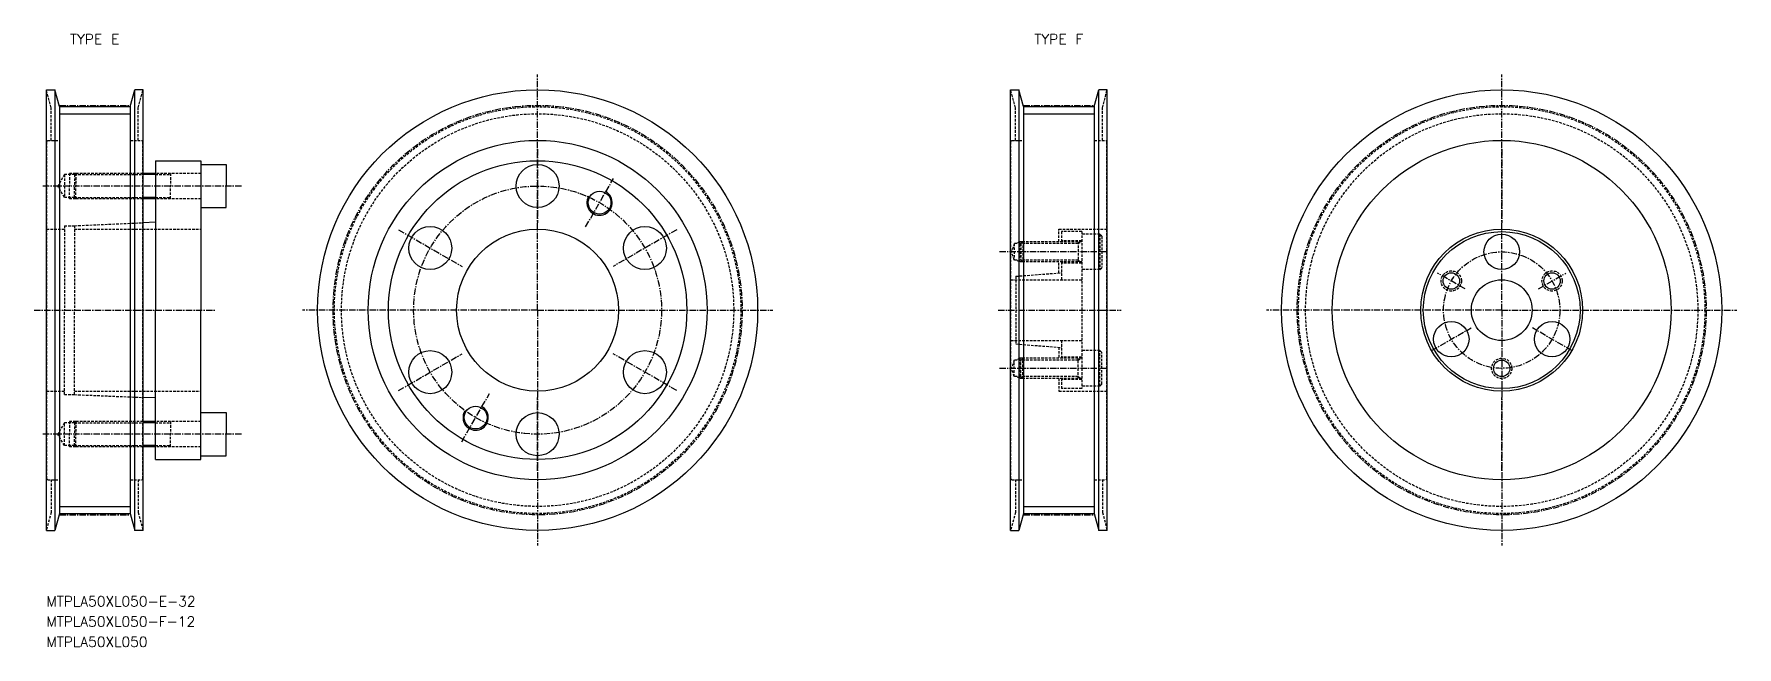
# Model space of a CAD drawing. Extents: x 4 to 340, y 45 to 166.
import ezdxf
from ezdxf.enums import TextEntityAlignment as Align

# ---------------------------------------------------------------- set-up
doc = ezdxf.new("R2010")
doc.units = 0
doc.linetypes.add('CENTER', pattern=[2, 1.25, -0.25, 0.25, -0.25])
doc.linetypes.add('DASHED', pattern=[0.75, 0.5, -0.25])
doc.layers.get('0').update_dxf_attribs({"linetype": 'CONTINUOUS'})
doc.layers.add('CENTER', color=1, linetype='CENTER')
doc.styles.add('MISUMI', font='txt.shx')

msp = doc.modelspace()

# ---------------------------------------------------------------- linework, layer by layer
at = {"color": 7, "linetype": 'CONTINUOUS'}
for p, q in [((6.19, 155.1), (7.85, 155.1)), ((6.19, 68.1), (6.19, 155.1)), ((8.74, 151.77), (7.85, 155.1)), ((7.85, 155.1), (7.85, 68.1)), ((22.74, 151.77), (23.63, 155.1)), ((25.29, 155.1), (23.63, 155.1)), ((23.63, 68.1), (23.63, 155.1)), ((25.29, 68.1), (25.29, 155.1)), ((196.78, 155.1), (198.43, 155.1)), ((196.78, 68.1), (196.78, 155.1)), ((199.33, 151.77), (198.43, 155.1)), ((198.43, 155.1), (198.43, 68.1)), ((213.33, 151.77), (214.22, 155.1)), ((215.87, 155.1), (214.22, 155.1)), ((214.22, 68.1), (214.22, 155.1)), ((215.87, 68.1), (215.87, 155.1)), ((8.74, 151.77), (8.74, 71.43)), ((8.74, 151.77), (22.74, 151.77)), ((22.74, 151.77), (22.74, 71.43)), ((199.33, 151.77), (199.33, 71.43)), ((199.33, 151.77), (213.33, 151.77)), ((213.33, 151.77), (213.33, 71.43)), ((27.74, 138.6), (25.29, 138.6)), ((27.74, 141.1), (36.74, 141.1)), ((27.74, 141.1), (27.74, 138.6)), ((27.74, 138.6), (27.74, 133.6)), ((36.74, 141.1), (36.74, 140.35)), ((36.74, 140.35), (36.74, 131.85)), ((36.74, 140.35), (41.74, 140.35)), ((41.74, 140.35), (41.74, 136.1)), ((41.74, 131.85), (41.74, 136.1)), ((27.74, 133.6), (25.29, 133.6)), ((27.74, 133.6), (27.74, 128.95)), ((36.74, 131.85), (36.74, 111.6)), ((36.74, 131.85), (41.74, 131.85)), ((27.74, 128.95), (25.29, 128.85)), ((27.74, 128.95), (27.74, 111.6)), ((27.74, 94.25), (27.74, 111.6)), ((36.74, 91.35), (36.74, 111.6)), ((27.74, 94.25), (25.29, 94.35)), ((27.74, 89.6), (27.74, 94.25)), ((36.74, 82.85), (36.74, 91.35)), ((36.74, 91.35), (41.74, 91.35)), ((41.74, 91.35), (41.74, 87.1)), ((27.74, 89.6), (25.29, 89.6)), ((27.74, 84.6), (27.74, 89.6)), ((27.74, 84.6), (25.29, 84.6)), ((27.74, 82.1), (27.74, 84.6)), ((41.74, 82.85), (41.74, 87.1)), ((27.74, 82.1), (36.74, 82.1)), ((36.74, 82.85), (41.74, 82.85)), ((36.74, 82.1), (36.74, 82.85)), ((8.74, 71.43), (7.85, 68.1)), ((8.74, 71.43), (22.74, 71.43)), ((22.74, 71.43), (23.63, 68.1)), ((199.33, 71.43), (198.43, 68.1)), ((199.33, 71.43), (213.33, 71.43)), ((213.33, 71.43), (214.22, 68.1)), ((6.19, 68.1), (7.85, 68.1)), ((25.29, 68.1), (23.63, 68.1)), ((196.78, 68.1), (198.43, 68.1)), ((215.87, 68.1), (214.22, 68.1))]:
    msp.add_line(p, q, dxfattribs=at)
at = {"color": 3, "linetype": 'DASHED'}
for p, q in [((7.14, 151.56), (6.19, 155.1)), ((24.34, 151.56), (25.29, 155.1)), ((197.73, 151.56), (196.78, 155.1)), ((214.93, 151.56), (215.87, 155.1)), ((7.14, 145.1), (7.14, 151.56)), ((24.34, 145.1), (24.34, 151.56)), ((197.73, 145.1), (197.73, 151.56)), ((214.93, 145.1), (214.93, 151.56)), ((6.44, 145.1), (6.24, 144.9)), ((6.24, 78.3), (6.24, 144.9)), ((6.44, 145.1), (8.74, 145.1)), ((22.74, 145.1), (25.04, 145.1)), ((25.04, 145.1), (25.24, 144.9)), ((25.24, 78.3), (25.24, 144.9)), ((197.03, 145.1), (196.83, 144.9)), ((196.83, 78.3), (196.83, 144.9)), ((197.03, 145.1), (199.33, 145.1)), ((213.33, 145.1), (215.63, 145.1)), ((215.63, 145.1), (215.83, 144.9)), ((215.83, 78.3), (215.83, 144.9)), ((9.74, 138.35), (8.44, 136.1)), ((9.74, 138.35), (9.74, 133.85)), ((11.74, 138.35), (9.74, 138.35)), ((10.74, 138.6), (10.74, 136.1)), ((11.99, 138.6), (10.74, 138.6)), ((11.99, 138.6), (11.74, 138.35)), ((11.74, 138.35), (25.29, 138.35)), ((11.74, 138.35), (11.74, 136.1)), ((25.29, 138.6), (11.99, 138.6)), ((11.99, 138.6), (11.99, 136.1)), ((36.74, 138.6), (27.74, 138.6)), ((27.74, 138.35), (30.74, 138.35)), ((30.74, 138.6), (30.74, 136.1)), ((9.74, 133.85), (8.44, 136.1)), ((10.74, 133.6), (10.74, 136.1)), ((11.74, 133.85), (11.74, 136.1)), ((11.99, 133.6), (11.99, 136.1)), ((30.74, 133.6), (30.74, 136.1)), ((11.74, 133.85), (9.74, 133.85)), ((11.99, 133.6), (10.74, 133.6)), ((11.74, 133.85), (25.29, 133.85)), ((11.99, 133.6), (11.74, 133.85)), ((25.29, 133.6), (11.99, 133.6)), ((27.74, 133.85), (30.74, 133.85)), ((36.74, 133.6), (27.74, 133.6)), ((9.74, 128.27), (9.74, 111.6)), ((9.74, 128.27), (11.74, 128.27)), ((11.74, 128.27), (25.29, 128.85)), ((11.74, 128.27), (11.74, 111.6)), ((6.24, 127.6), (9.74, 127.6)), ((11.74, 127.6), (36.74, 127.6)), ((197.49, 124.72), (196.96, 123.1)), ((197.49, 124.72), (197.49, 121.48)), ((198.83, 124.72), (197.49, 124.72)), ((198.6, 125.1), (197.94, 124.72)), ((198.6, 121.1), (198.6, 125.1)), ((199.2, 125.1), (198.6, 125.1)), ((198.83, 124.72), (199.2, 125.1)), ((210.13, 124.72), (198.83, 124.72)), ((198.83, 124.72), (198.83, 121.48)), ((210.83, 125.1), (199.2, 125.1)), ((199.2, 125.1), (199.2, 121.1)), ((206.33, 127.6), (215.83, 127.6)), ((206.33, 125.1), (206.33, 127.6)), ((210.83, 127.1), (206.83, 127.1)), ((206.83, 127.1), (206.83, 125.1)), ((210.83, 125.3), (206.83, 125.3)), ((210.13, 125.1), (210.13, 121.1)), ((210.13, 124.72), (210.78, 125.1)), ((210.83, 127.1), (210.83, 96.1)), ((214.43, 126.6), (210.83, 126.6)), ((214.43, 126.6), (214.43, 119.6)), ((214.43, 126.6), (214.83, 126.2)), ((214.83, 126.2), (214.83, 120)), ((197.49, 121.48), (196.96, 123.1)), ((198.83, 121.48), (197.49, 121.48)), ((198.6, 121.1), (197.94, 121.48)), ((210.13, 121.48), (198.83, 121.48)), ((199.2, 121.1), (198.83, 121.48)), ((210.13, 121.48), (210.78, 121.1)), ((197.83, 118.29), (206.83, 118.97)), ((197.83, 118.29), (197.83, 104.91)), ((199.2, 121.1), (198.6, 121.1)), ((210.83, 121.1), (199.2, 121.1)), ((206.33, 118.94), (206.33, 121.1)), ((206.83, 121.1), (206.83, 117.6)), ((210.83, 120.9), (206.83, 120.9)), ((214.43, 119.6), (210.83, 119.6)), ((214.43, 119.6), (214.83, 120)), ((196.83, 117.6), (210.83, 117.6)), ((9.74, 94.92), (9.74, 111.6)), ((11.74, 94.92), (11.74, 111.6)), ((196.83, 105.6), (210.83, 105.6)), ((197.83, 104.91), (206.83, 104.22)), ((206.83, 105.6), (206.83, 102.1)), ((197.49, 101.72), (196.96, 100.1)), ((197.49, 98.48), (197.49, 101.72)), ((198.83, 101.72), (197.49, 101.72)), ((198.6, 102.1), (197.94, 101.72)), ((198.6, 102.1), (198.6, 98.1)), ((199.2, 102.1), (198.6, 102.1)), ((199.2, 102.1), (198.83, 101.72)), ((210.13, 101.72), (198.83, 101.72)), ((198.83, 98.48), (198.83, 101.72)), ((210.83, 102.1), (199.2, 102.1)), ((199.2, 98.1), (199.2, 102.1)), ((206.33, 104.26), (206.33, 102.1)), ((210.83, 102.3), (206.83, 102.3)), ((210.13, 98.1), (210.13, 102.1)), ((210.13, 101.72), (210.78, 102.1)), ((214.43, 103.6), (210.83, 103.6)), ((214.43, 96.6), (214.43, 103.6)), ((214.43, 103.6), (214.83, 103.2)), ((214.83, 97), (214.83, 103.2)), ((197.49, 98.48), (196.96, 100.1)), ((198.83, 98.48), (197.49, 98.48)), ((198.6, 98.1), (197.94, 98.48)), ((199.2, 98.1), (198.6, 98.1)), ((210.13, 98.48), (198.83, 98.48)), ((198.83, 98.48), (199.2, 98.1)), ((210.83, 98.1), (199.2, 98.1)), ((206.33, 98.1), (206.33, 95.6)), ((206.83, 98.1), (206.83, 96.1)), ((210.83, 97.9), (206.83, 97.9)), ((210.13, 98.48), (210.78, 98.1)), ((6.24, 95.6), (9.74, 95.6)), ((9.74, 94.92), (11.74, 94.92)), ((11.74, 95.6), (36.74, 95.6)), ((11.74, 94.92), (25.29, 94.35)), ((206.33, 95.6), (215.83, 95.6)), ((210.83, 96.1), (206.83, 96.1)), ((214.43, 96.6), (210.83, 96.6)), ((214.43, 96.6), (214.83, 97)), ((9.74, 89.35), (8.44, 87.1)), ((9.74, 84.85), (9.74, 89.35)), ((11.74, 89.35), (9.74, 89.35)), ((10.74, 89.6), (10.74, 87.1)), ((11.99, 89.6), (10.74, 89.6)), ((11.99, 89.6), (11.74, 89.35)), ((11.74, 89.35), (25.29, 89.35)), ((11.74, 89.35), (11.74, 87.1)), ((25.29, 89.6), (11.99, 89.6)), ((11.99, 89.6), (11.99, 87.1)), ((36.74, 89.6), (27.74, 89.6)), ((27.74, 89.35), (30.74, 89.35)), ((30.74, 89.6), (30.74, 87.1)), ((9.74, 84.85), (8.44, 87.1)), ((11.74, 84.85), (9.74, 84.85)), ((10.74, 84.6), (10.74, 87.1)), ((11.99, 84.6), (10.74, 84.6)), ((11.74, 84.85), (11.74, 87.1)), ((11.74, 84.85), (25.29, 84.85)), ((11.99, 84.6), (11.74, 84.85)), ((11.99, 84.6), (11.99, 87.1)), ((25.29, 84.6), (11.99, 84.6)), ((27.74, 84.85), (30.74, 84.85)), ((36.74, 84.6), (27.74, 84.6)), ((30.74, 84.6), (30.74, 87.1)), ((6.44, 78.1), (6.24, 78.3)), ((6.44, 78.1), (8.74, 78.1)), ((7.14, 78.1), (7.14, 71.64)), ((22.74, 78.1), (25.04, 78.1)), ((24.34, 78.1), (24.34, 71.64)), ((25.04, 78.1), (25.24, 78.3)), ((197.03, 78.1), (196.83, 78.3)), ((197.03, 78.1), (199.33, 78.1)), ((197.73, 78.1), (197.73, 71.64)), ((213.33, 78.1), (215.63, 78.1)), ((214.93, 78.1), (214.93, 71.64)), ((215.63, 78.1), (215.83, 78.3)), ((7.14, 71.64), (6.19, 68.1)), ((24.34, 71.64), (25.29, 68.1)), ((197.73, 71.64), (196.78, 68.1)), ((214.93, 71.64), (215.87, 68.1))]:
    msp.add_line(p, q, dxfattribs=at)
at = {"color": 3, "linetype": 'CONTINUOUS'}
for p, q in [((8.74, 150.37), (22.74, 150.37)), ((199.33, 150.37), (213.33, 150.37)), ((8.74, 72.83), (22.74, 72.83)), ((199.33, 72.83), (213.33, 72.83))]:
    msp.add_line(p, q, dxfattribs=at)
at = {"color": 3}
for p, q in [((27.74, 138.35), (25.29, 138.35)), ((27.74, 133.85), (25.29, 133.85)), ((27.74, 89.35), (25.29, 89.35)), ((27.74, 84.85), (25.29, 84.85))]:
    msp.add_line(p, q, dxfattribs=at)
at = {"color": 7, "linetype": 'CONTINUOUS'}
for centre, radius in [((103.28, 111.6), 43.5), ((293.86, 111.6), 43.5), ((103.28, 111.6), 33.5), ((293.86, 111.6), 33.5), ((103.28, 111.6), 29.5), ((103.28, 111.6), 29.5), ((103.28, 136.1), 4.25), ((115.53, 132.82), 2.25), ((82.06, 123.85), 4.25), ((124.49, 123.85), 4.25), ((103.28, 111.6), 16), ((293.86, 111.6), 16), ((293.86, 111.6), 15.5), ((293.86, 123.1), 3.5), ((283.9, 117.35), 1.62), ((303.82, 117.35), 1.62), ((293.86, 111.6), 6), ((283.9, 105.85), 3.5), ((303.82, 105.85), 3.5), ((82.06, 99.35), 4.25), ((124.49, 99.35), 4.25), ((293.86, 100.1), 1.62), ((91.03, 90.38), 2.25), ((103.28, 87.1), 4.25)]:
    msp.add_circle(centre, radius, dxfattribs=at)
at = {"color": 3, "linetype": 'DASHED'}
for centre, radius in [((103.28, 111.6), 40.17), ((293.86, 111.6), 40.17), ((103.28, 111.6), 38.77), ((293.86, 111.6), 38.77), ((283.9, 117.35), 2), ((303.82, 117.35), 2), ((293.86, 100.1), 2)]:
    msp.add_circle(centre, radius, dxfattribs=at)
at = {"color": 3}
for centre in [(115.53, 132.82), (91.03, 90.38)]:
    msp.add_arc(centre, 2.5, 150, 62, dxfattribs=at)
at = {"layer": 'CENTER', "color": 1, "linetype": 'CENTER'}
for p, q in [((103.28, 111.6), (103.28, 158.1)), ((293.86, 111.6), (293.86, 158.1)), ((8.74, 152.02), (22.74, 152.02)), ((199.33, 152.02), (213.33, 152.02)), ((103.28, 143.35), (103.28, 128.85)), ((293.86, 143.35), (293.86, 128.85)), ((44.74, 136.1), (5.44, 136.1)), ((112.78, 128.05), (118.28, 137.58)), ((75.78, 127.47), (88.34, 120.22)), ((130.77, 127.47), (118.22, 120.22)), ((215.83, 123.1), (194.53, 123.1)), ((286.61, 115.79), (281.2, 118.91)), ((301.11, 115.79), (306.53, 118.91)), ((3.74, 111.6), (39.74, 111.6)), ((103.28, 111.6), (56.78, 111.6)), ((103.28, 111.6), (103.28, 65.1)), ((103.28, 111.6), (149.78, 111.6)), ((194.33, 111.6), (218.62, 111.6)), ((293.86, 111.6), (247.36, 111.6)), ((293.86, 111.6), (293.86, 65.1)), ((293.86, 111.6), (340.36, 111.6)), ((280.01, 103.6), (287.8, 108.1)), ((307.72, 103.6), (299.92, 108.1)), ((75.78, 95.72), (88.34, 102.97)), ((130.77, 95.72), (118.22, 102.97)), ((215.83, 100.1), (194.53, 100.1)), ((88.28, 85.62), (93.78, 95.14)), ((103.28, 79.85), (103.28, 94.35)), ((293.86, 79.85), (293.86, 94.35)), ((44.74, 87.1), (5.44, 87.1)), ((8.74, 71.17), (22.74, 71.17)), ((199.33, 71.17), (213.33, 71.17))]:
    msp.add_line(p, q, dxfattribs=at)
for centre, radius in [((103.28, 111.6), 40.43), ((293.86, 111.6), 40.43), ((103.28, 111.6), 24.5), ((293.86, 111.6), 11.5)]:
    msp.add_circle(centre, radius, dxfattribs=at)

# ---------------------------------------------------------------- texts
at = {"color": 7, "linetype": 'CONTINUOUS', "style": 'MISUMI'}
for s, p in [('TYPE E', (15.74, 165.1)), ('TYPE F', (206.33, 165.1))]:
    msp.add_text(s, height=2, dxfattribs=at).set_placement(p, align=Align.MIDDLE_CENTER)
for s, p in [('MTPLA50XL050-E-32', (6.19, 53.1)), ('MTPLA50XL050-F-12', (6.19, 49.1)), ('MTPLA50XL050', (6.19, 45.1))]:
    msp.add_text(s, height=2, dxfattribs=at).set_placement(p)

doc.saveas('drawing.dxf')
